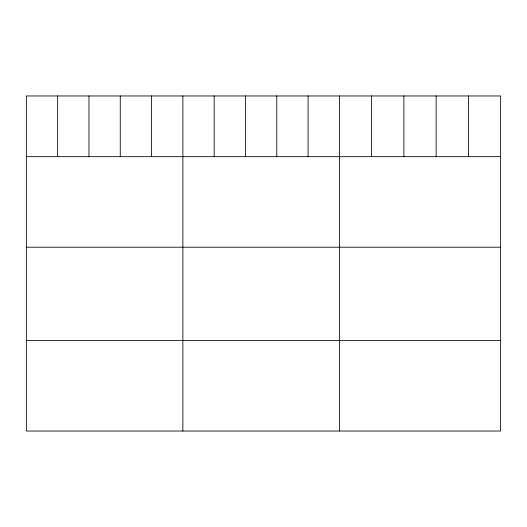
<?xml version="1.0" encoding="UTF-8"?>
<svg xmlns="http://www.w3.org/2000/svg" width="527" height="527" viewBox="0 0 527 527"><rect width="100%" height="100%" fill="white"/><g stroke="black" fill="none" stroke-linecap="round" stroke-linejoin="round"><path stroke-width="0.79" d="M500.65 156.671L500.65 431.033L26.35 431.033L26.35 95.967L500.65 95.967L500.65 156.671L26.35 156.671M26.35 247.209L500.65 247.209M26.35 340.495L500.65 340.495M468.398 95.967L468.398 156.671M436.145 95.967L436.145 156.671M403.893 95.967L403.893 156.671M371.64 95.967L371.64 156.671M339.388 95.967L339.388 431.033M308.084 95.967L308.084 156.671M276.78 95.967L276.78 156.671M245.477 95.967L245.477 156.671M214.173 95.967L214.173 156.671M182.869 95.967L182.869 431.033M151.565 95.967L151.565 156.671M120.261 95.967L120.261 156.671M88.958 95.967L88.958 156.671M57.654 95.967L57.654 156.671"/></g></svg>
